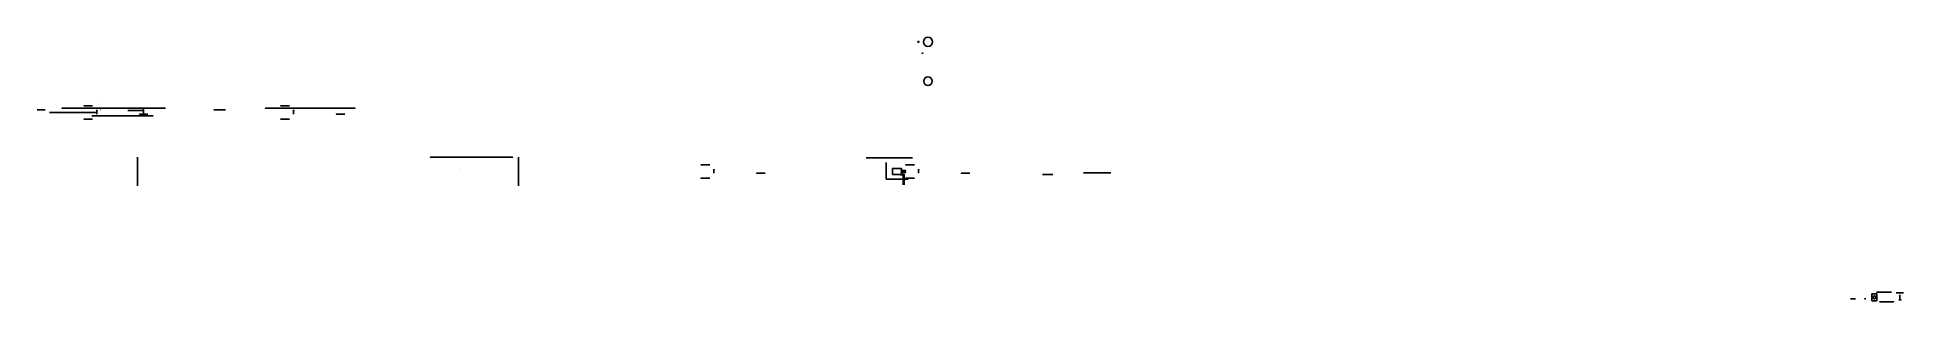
# Model space of a CAD drawing. Header units: millimetres. Extents: x -97 to 3103, y -329 to 125.
import ezdxf

# ---------------------------------------------------------------- set-up
doc = ezdxf.new("R2010")
doc.units = ezdxf.units.MM
doc.header["$MEASUREMENT"] = 0
doc.header["$PDMODE"] = 3
for name, color, linetype in [('_acrylic', 161, 'Continuous'), ('_motor', 65, 'Continuous'), ('_plastic', 240, 'Continuous')]:
    doc.layers.add(name, color=color, linetype=linetype)

# ---------------------------------------------------------------- blocks, each defined once
blk = doc.blocks.new('upper arm')
at = {"color": 4, "extrusion": (0, 2.22045e-16, -1), "elevation": 3}
blk.add_lwpolyline([(-7.4, 3, -0.125615), (-5, 6.2), (5.1, 14.4, 0.233641), (7, 18.5), (6.4, 37.7, 0.405957), (1.4, 42.5), (-1.4, 42.5, 0.405957), (-6.4, 37.7)], format="xyb", close=True, dxfattribs=at)
blk = doc.blocks.new('lower arm')
at = {"layer": '_acrylic', "extrusion": (0, 1, 2.22045e-16)}
blk.add_lwpolyline([(0, -6), (0, 0)], dxfattribs=at)
at = {"layer": '_acrylic', "extrusion": (0, 4.44089e-16, -1)}
blk.add_circle((0, 0), 1, dxfattribs=at)
blk = doc.blocks.new('motor geared small')
blk.add_circle((0, 0, 18.9), 7.4)
blk = doc.blocks.new('base motor')
at = {"layer": '_motor', "rotation": 83.90827399427727}
blk.add_blockref('motor geared small', (-10.2, 4.3, -26.5), dxfattribs=at)
at = {"layer": '_motor', "zscale": -1, "rotation": 83.90827399427728}
blk.add_blockref('motor geared small', (-10.2, 4.3, 34.2), dxfattribs=at)
blk = doc.blocks.new('m1mou')
at = {"extrusion": (0, -1, 0)}
blk.add_lwpolyline([(0, 35.5), (0, 35.5), (0, 35.5)], dxfattribs=at)
blk = doc.blocks.new('base arm')
at = {"extrusion": (0, -1, 0), "elevation": -19.6}
blk.add_lwpolyline([(66.2, 6.4), (40.2, 6.4)], dxfattribs=at)
at = {"extrusion": (0, -1, 2.22045e-16), "elevation": -3}
blk.add_lwpolyline([(45.6, 6.4), (69.6, 6.4), (69.6, -6.4), (45.6, -6.4)], close=True, dxfattribs=at)
blk.add_blockref('m1mou', (36.7, 10.5, -34.8))
at = {"extrusion": (-0.944196, -1.66533e-16, -0.329385), "xscale": -0.9999999999999999, "rotation": 270}
blk.add_blockref('m1mou', (-12, -3.3, -48), dxfattribs=at)
blk = doc.blocks.new('new upper arm')
at = {"elevation": 93}
blk.add_lwpolyline([(0, 3), (0, 12.1)], dxfattribs=at)
at = {"layer": '_plastic', "extrusion": (0, -1, 0), "elevation": -15.1}
blk.add_lwpolyline([(6.4, 0.2), (5, 88.1)], dxfattribs=at)

msp = doc.modelspace()

# ---------------------------------------------------------------- linework, layer by layer
at = {"extrusion": (0, -1, 2.22045e-16)}
for p, q in [((-97.1, 0, 28.5), (-97.1, 0, 28.8)), ((-96.7, 0, 31.5), (-96.6, 0, 31.8)), ((-96.2, 0, 25.7), (-96.3, 0, 26)), ((-95.6, 0, 29.6), (-95.2, 0, 29.6)), ((-95.1, 0, 28.1), (-95.5, 0, 28)), ((-95.1, 0, 30.2), (-95.5, 0, 30.3)), ((-95.2, 0, 27.3), (-94.9, 0, 27.4)), ((-95.2, 0, 29.6), (-95.2, 0, 29.9)), ((-95.2, 0, 29.9), (-95.1, 0, 30.2)), ((-95, 0, 27.8), (-95.1, 0, 28.1)), ((-94.9, 0, 27.4), (-95, 0, 27.8)), ((-95, 0, 34), (-94.8, 0, 34.2)), ((-94.9, 0, 31.8), (-94.6, 0, 31.6)), ((-94.6, 0, 31.6), (-94.4, 0, 31.9)), ((-94.2, 0, 26.2), (-94.5, 0, 25.9)), ((-94.2, 0, 32.1), (-94.5, 0, 32.4)), ((-94.4, 0, 31.9), (-94.2, 0, 32.1)), ((-94.1, 0, 23.6), (-94.3, 0, 23.7)), ((-94, 0, 25.9), (-94.2, 0, 26.2)), ((-94, 0, 25.4), (-93.7, 0, 25.7)), ((-93.7, 0, 25.7), (-94, 0, 25.9)), ((-93.3, 0, 33.4), (-93.1, 0, 33.1)), ((-93.1, 0, 33.1), (-92.8, 0, 33.3)), ((-92.8, 0, 33.3), (-92.5, 0, 33.5)), ((-92.5, 0, 24.8), (-92.7, 0, 24.5)), ((-92.5, 0, 33.5), (-92.7, 0, 33.8)), ((-92.2, 0, 24.7), (-92.5, 0, 24.8)), ((-92.5, 0, 35.5), (-92.2, 0, 35.6)), ((-91.9, 0, 24.6), (-92.2, 0, 24.7)), ((-92, 0, 24.2), (-91.9, 0, 24.6)), ((-91.3, 0, 22.5), (-91.6, 0, 22.6)), ((-91.1, 0, 34.3), (-91.1, 0, 33.9)), ((-91.1, 0, 33.9), (-90.8, 0, 33.9)), ((-90.8, 0, 33.9), (-90.4, 0, 34)), ((-90.1, 0, 24.4), (-90.4, 0, 24.4)), ((-90.4, 0, 24.4), (-90.4, 0, 24)), ((-90.4, 0, 34), (-90.4, 0, 34.3)), ((-89.8, 0, 24.4), (-90.1, 0, 24.4)), ((-89.7, 0, 24.1), (-89.8, 0, 24.4)), ((-89.5, 0, 35.8), (-89.3, 0, 35.7)), ((-88.9, 0, 34.1), (-89, 0, 33.7)), ((-89, 0, 33.7), (-88.7, 0, 33.6)), ((-88.7, 0, 33.6), (-88.4, 0, 33.5)), ((-88.4, 0, 22.8), (-88.6, 0, 22.7)), ((-88.1, 0, 25), (-88.4, 0, 24.8)), ((-88.4, 0, 24.8), (-88.2, 0, 24.5)), ((-88.4, 0, 33.5), (-88.2, 0, 33.8)), ((-87.8, 0, 25.2), (-88.1, 0, 25)), ((-87.6, 0, 24.9), (-87.8, 0, 25.2)), ((-86.9, 0, 32.9), (-87.1, 0, 32.6)), ((-87.1, 0, 32.6), (-86.9, 0, 32.4)), ((-86.9, 0, 32.4), (-86.7, 0, 32.1)), ((-86.8, 0, 34.7), (-86.5, 0, 34.6)), ((-86.7, 0, 32.1), (-86.4, 0, 32.4)), ((-86.5, 0, 26.4), (-86.7, 0, 26.2)), ((-86.7, 0, 26.2), (-86.4, 0, 25.9)), ((-86.3, 0, 26.7), (-86.5, 0, 26.4)), ((-86, 0, 26.5), (-86.3, 0, 26.7)), ((-85.8, 0, 24.3), (-86, 0, 24.1)), ((-85.6, 0, 31), (-85.9, 0, 30.9)), ((-85.9, 0, 30.9), (-85.8, 0, 30.5)), ((-85.8, 0, 30.5), (-85.8, 0, 30.2)), ((-85.8, 0, 30.2), (-85.4, 0, 30.3)), ((-85.7, 0, 28.4), (-85.8, 0, 28.1)), ((-85.8, 0, 28.1), (-85.4, 0, 28)), ((-85.3, 0, 28.7), (-85.7, 0, 28.7)), ((-85.7, 0, 28.7), (-85.7, 0, 28.4)), ((-84.7, 0, 32.6), (-84.6, 0, 32.3)), ((-84.2, 0, 26.8), (-84.3, 0, 26.5)), ((-83.8, 0, 29.8), (-83.8, 0, 29.5)), ((205.7, 0, 42.6), (205.7, 0, 42.9)), ((206, 0, 45.4), (206, 0, 45.7)), ((206.2, 0, 39.8), (206.1, 0, 40.1)), ((207, 0, 48), (207.2, 0, 48.3)), ((207.5, 0, 37.2), (207.3, 0, 37.5)), ((207.7, 0, 41.6), (207.6, 0, 41.9)), ((207.6, 0, 43.7), (207.6, 0, 43.9)), ((207.6, 0, 43.9), (207.6, 0, 44.2)), ((207.7, 0, 41.4), (207.7, 0, 41.6)), ((208.1, 0, 46), (208.2, 0, 46.2)), ((208.2, 0, 46.2), (208.3, 0, 46.4)), ((208.4, 0, 39.4), (208.3, 0, 39.6)), ((208.5, 0, 39.2), (208.4, 0, 39.4)), ((208.8, 0, 50.3), (209, 0, 50.5)), ((209.5, 0, 35.2), (209.2, 0, 35.4)), ((209.2, 0, 48), (209.4, 0, 48.2)), ((209.4, 0, 48.2), (209.5, 0, 48.3)), ((209.7, 0, 37.5), (209.5, 0, 37.7)), ((209.8, 0, 37.3), (209.7, 0, 37.5)), ((210.9, 0, 49.6), (211.1, 0, 49.7)), ((211.1, 0, 49.7), (211.3, 0, 49.9)), ((211.1, 0, 51.9), (211.4, 0, 52.1)), ((211.5, 0, 36), (211.3, 0, 36.2)), ((211.7, 0, 35.9), (211.5, 0, 36)), ((211.9, 0, 33.7), (211.6, 0, 33.9)), ((212.9, 0, 50.7), (213.2, 0, 50.7)), ((213.2, 0, 50.7), (213.4, 0, 50.8)), ((213.6, 0, 35.1), (213.4, 0, 35.2)), ((213.8, 0, 35.1), (213.6, 0, 35.1)), ((213.8, 0, 52.8), (214.1, 0, 52.9)), ((214.7, 0, 33.1), (214.4, 0, 33.1)), ((215.2, 0, 51.1), (215.4, 0, 51.1)), ((215.4, 0, 51.1), (215.7, 0, 51.1)), ((215.9, 0, 34.9), (215.7, 0, 34.9)), ((216.1, 0, 34.9), (215.9, 0, 34.9)), ((216.7, 0, 53), (217, 0, 52.9)), ((217.5, 0, 33.2), (217.2, 0, 33.1)), ((217.5, 0, 50.9), (217.7, 0, 50.9)), ((217.7, 0, 50.9), (218, 0, 50.8)), ((218.2, 0, 35.3), (218, 0, 35.2)), ((218.4, 0, 35.3), (218.2, 0, 35.3)), ((219.4, 0, 52.3), (219.7, 0, 52.2)), ((219.7, 0, 50.1), (219.9, 0, 50)), ((220.2, 0, 34.1), (219.9, 0, 34)), ((219.9, 0, 50), (220.1, 0, 49.8)), ((220.3, 0, 36.3), (220.1, 0, 36.2)), ((220.5, 0, 36.4), (220.3, 0, 36.3)), ((221.5, 0, 48.7), (221.7, 0, 48.5)), ((221.7, 0, 48.5), (221.8, 0, 48.3)), ((222, 0, 37.9), (221.8, 0, 37.7)), ((221.9, 0, 50.9), (222.1, 0, 50.6)), ((222.1, 0, 38), (222, 0, 37.9)), ((222.6, 0, 35.8), (222.3, 0, 35.5)), ((222.9, 0, 46.8), (223, 0, 46.6)), ((223, 0, 46.6), (223.1, 0, 46.4)), ((223.2, 0, 39.8), (223.1, 0, 39.6)), ((223.3, 0, 40.1), (223.2, 0, 39.8)), ((223.6, 0, 44.6), (223.7, 0, 44.4)), ((223.8, 0, 42.1), (223.7, 0, 41.8)), ((223.7, 0, 44.4), (223.7, 0, 44.2)), ((223.8, 0, 42.3), (223.8, 0, 42.1)), ((223.8, 0, 48.8), (224, 0, 48.5)), ((224.3, 0, 38), (224.1, 0, 37.7)), ((225.1, 0, 46.3), (225.2, 0, 45.9)), ((225.4, 0, 40.6), (225.3, 0, 40.3)), ((225.7, 0, 43.5), (225.7, 0, 43.1))]:
    msp.add_line(p, q, dxfattribs=at)
at = {"extrusion": (0, 1, 0)}
for p, q in [((74.8, -81.2, -284.3), (74.8, -130.2, -284.3)), ((728, -81.2, 4.9), (728, -130.2, 4.9)), ((728, -81.2, -284.3), (728, -130.2, -284.3))]:
    msp.add_line(p, q, dxfattribs=at)
for points, elevation in [([(3048.1, -327.7), (3048.1, -315.9), (3056.9, -315.9), (3056.9, -327.7)], 17.3), ([(3050.1, -323.2), (3052.5, -324.5), (3054.9, -323.2), (3054.9, -320.4), (3052.5, -319), (3050.1, -320.4)], -9.6)]:
    msp.add_lwpolyline(points, close=True, dxfattribs=dict(elevation=elevation))
at = {"extrusion": (0, -1, 2.22045e-16)}
for centre, radius in [((-90.4, 29.2), 1.5), ((3015.8, 41.2, 324.6), 4)]:
    msp.add_circle(centre, radius, dxfattribs=at)
at = {"extrusion": (0, -1, 0)}
msp.add_circle((3037, 44.1, 324.2), 1, dxfattribs=at)
at = {"extrusion": (0, 1, 0)}
msp.add_circle((-3096.2, 129.2, -326.3), 2, dxfattribs=at)
msp.add_arc((-3096.2, 41.2, -314.2), 6.42, 178.1485, 1.8515, dxfattribs=at)
for points, knots in [([(-95.5, 0, 28), (-95.5, 0, 28), (-95.6, 0, 28), (-95.9, 0, 28), (-96.4, 0, 28.2), (-96.8, 0, 28.4), (-97, 0, 28.5), (-97.1, 0, 28.5)], [39.723814, 39.723814, 39.723814, 39.723814, 39.822992, 40.120385, 40.616021, 41.309905, 41.460404, 41.460404, 41.460404, 41.460404]), ([(-97.1, 0, 28.8), (-97.1, 0, 28.9), (-96.8, 0, 29.1), (-96.5, 0, 29.3), (-96, 0, 29.5), (-95.7, 0, 29.6), (-95.6, 0, 29.6), (-95.6, 0, 29.6)], [42.460404, 42.460404, 42.460404, 42.460404, 42.610903, 43.304786, 43.800422, 44.097815, 44.196994, 44.196994, 44.196994, 44.196994]), ([(-95.5, 0, 30.3), (-95.5, 0, 30.3), (-95.6, 0, 30.4), (-95.9, 0, 30.5), (-96.2, 0, 30.8), (-96.5, 0, 31.2), (-96.7, 0, 31.4), (-96.7, 0, 31.5)], [46.333107, 46.333107, 46.333107, 46.333107, 46.432285, 46.729678, 47.225314, 47.919198, 48.069697, 48.069697, 48.069697, 48.069697]), ([(-96.6, 0, 31.8), (-96.5, 0, 31.8), (-96.3, 0, 31.8), (-95.8, 0, 31.9), (-95.3, 0, 31.9), (-95, 0, 31.8), (-94.9, 0, 31.8), (-94.9, 0, 31.8)], [49.069697, 49.069697, 49.069697, 49.069697, 49.220196, 49.914079, 50.409715, 50.707108, 50.806287, 50.806287, 50.806287, 50.806287]), ([(-96.3, 0, 26), (-96.3, 0, 26), (-96.2, 0, 26.3), (-95.9, 0, 26.7), (-95.6, 0, 27.1), (-95.4, 0, 27.2), (-95.3, 0, 27.3), (-95.2, 0, 27.3)], [35.851111, 35.851111, 35.851111, 35.851111, 36.00161, 36.695493, 37.19113, 37.488523, 37.587701, 37.587701, 37.587701, 37.587701]), ([(-94.5, 0, 25.9), (-94.5, 0, 25.9), (-94.6, 0, 25.9), (-94.9, 0, 25.8), (-95.4, 0, 25.7), (-95.8, 0, 25.7), (-96.1, 0, 25.7), (-96.2, 0, 25.7)], [33.114521, 33.114521, 33.114521, 33.114521, 33.213699, 33.511092, 34.006729, 34.700612, 34.851111, 34.851111, 34.851111, 34.851111]), ([(-94.5, 0, 32.4), (-94.5, 0, 32.4), (-94.6, 0, 32.5), (-94.7, 0, 32.7), (-94.9, 0, 33.2), (-95, 0, 33.6), (-95, 0, 33.9), (-95, 0, 34)], [52.9424, 52.9424, 52.9424, 52.9424, 53.041578, 53.338971, 53.834607, 54.528491, 54.67899, 54.67899, 54.67899, 54.67899]), ([(-94.8, 0, 34.2), (-94.8, 0, 34.2), (-94.5, 0, 34.1), (-94.1, 0, 34), (-93.6, 0, 33.7), (-93.4, 0, 33.6), (-93.3, 0, 33.5), (-93.3, 0, 33.4)], [55.67899, 55.67899, 55.67899, 55.67899, 55.829489, 56.523372, 57.019008, 57.316401, 57.41558, 57.41558, 57.41558, 57.41558]), ([(-94.3, 0, 23.7), (-94.3, 0, 23.8), (-94.4, 0, 24.1), (-94.3, 0, 24.5), (-94.2, 0, 25), (-94.1, 0, 25.3), (-94, 0, 25.4), (-94, 0, 25.4)], [29.241818, 29.241818, 29.241818, 29.241818, 29.392317, 30.086201, 30.581837, 30.87923, 30.978408, 30.978408, 30.978408, 30.978408]), ([(-92.7, 0, 24.5), (-92.7, 0, 24.5), (-92.8, 0, 24.4), (-93, 0, 24.2), (-93.4, 0, 23.9), (-93.8, 0, 23.7), (-94.1, 0, 23.6), (-94.1, 0, 23.6)], [26.505228, 26.505228, 26.505228, 26.505228, 26.604407, 26.9018, 27.397436, 28.091319, 28.241818, 28.241818, 28.241818, 28.241818]), ([(-92.7, 0, 33.8), (-92.7, 0, 33.8), (-92.7, 0, 33.9), (-92.8, 0, 34.2), (-92.7, 0, 34.7), (-92.6, 0, 35.2), (-92.5, 0, 35.4), (-92.5, 0, 35.5)], [59.551693, 59.551693, 59.551693, 59.551693, 59.650871, 59.948264, 60.4439, 61.137783, 61.288283, 61.288283, 61.288283, 61.288283]), ([(-92.2, 0, 35.6), (-92.2, 0, 35.5), (-92, 0, 35.4), (-91.6, 0, 35.1), (-91.3, 0, 34.7), (-91.2, 0, 34.4), (-91.2, 0, 34.3), (-91.1, 0, 34.3)], [62.288283, 62.288283, 62.288283, 62.288283, 62.438782, 63.132665, 63.628301, 63.925694, 64.024872, 64.024872, 64.024872, 64.024872]), ([(-91.6, 0, 22.6), (-91.6, 0, 22.6), (-91.8, 0, 22.9), (-91.9, 0, 23.3), (-92, 0, 23.8), (-92, 0, 24.1), (-92, 0, 24.2), (-92, 0, 24.2)], [22.632525, 22.632525, 22.632525, 22.632525, 22.783024, 23.476908, 23.972544, 24.269937, 24.369115, 24.369115, 24.369115, 24.369115]), ([(-90.4, 0, 24), (-90.4, 0, 24), (-90.5, 0, 23.8), (-90.6, 0, 23.6), (-90.8, 0, 23.1), (-91.1, 0, 22.8), (-91.3, 0, 22.6), (-91.3, 0, 22.5)], [19.895935, 19.895935, 19.895935, 19.895935, 19.995114, 20.292507, 20.788143, 21.482026, 21.632525, 21.632525, 21.632525, 21.632525]), ([(-90.4, 0, 34.3), (-90.4, 0, 34.3), (-90.4, 0, 34.5), (-90.3, 0, 34.7), (-90.1, 0, 35.2), (-89.8, 0, 35.5), (-89.6, 0, 35.7), (-89.5, 0, 35.8)], [66.160986, 66.160986, 66.160986, 66.160986, 66.260164, 66.557557, 67.053193, 67.747076, 67.897576, 67.897576, 67.897576, 67.897576]), ([(-88.6, 0, 22.7), (-88.7, 0, 22.8), (-88.9, 0, 22.9), (-89.2, 0, 23.2), (-89.5, 0, 23.6), (-89.7, 0, 23.9), (-89.7, 0, 24), (-89.7, 0, 24.1)], [16.023232, 16.023232, 16.023232, 16.023232, 16.173731, 16.867615, 17.363251, 17.660644, 17.759822, 17.759822, 17.759822, 17.759822]), ([(-89.3, 0, 35.7), (-89.2, 0, 35.7), (-89.1, 0, 35.4), (-88.9, 0, 35), (-88.8, 0, 34.5), (-88.8, 0, 34.2), (-88.9, 0, 34.1), (-88.9, 0, 34.1)], [68.897576, 68.897576, 68.897576, 68.897576, 69.048075, 69.741958, 70.237594, 70.534987, 70.634165, 70.634165, 70.634165, 70.634165]), ([(-88.2, 0, 24.5), (-88.2, 0, 24.5), (-88.1, 0, 24.4), (-88.1, 0, 24.1), (-88.1, 0, 23.6), (-88.3, 0, 23.1), (-88.4, 0, 22.9), (-88.4, 0, 22.8)], [13.286642, 13.286642, 13.286642, 13.286642, 13.385821, 13.683214, 14.17885, 14.872733, 15.023232, 15.023232, 15.023232, 15.023232]), ([(-88.2, 0, 33.8), (-88.2, 0, 33.8), (-88.1, 0, 33.9), (-87.9, 0, 34.1), (-87.5, 0, 34.4), (-87.1, 0, 34.6), (-86.8, 0, 34.7), (-86.8, 0, 34.7)], [72.770279, 72.770279, 72.770279, 72.770279, 72.869457, 73.16685, 73.662486, 74.356369, 74.506868, 74.506868, 74.506868, 74.506868]), ([(-86, 0, 24.1), (-86.1, 0, 24.2), (-86.4, 0, 24.2), (-86.8, 0, 24.3), (-87.2, 0, 24.6), (-87.5, 0, 24.7), (-87.6, 0, 24.8), (-87.6, 0, 24.9)], [9.413939, 9.413939, 9.413939, 9.413939, 9.564439, 10.258322, 10.753958, 11.051351, 11.150529, 11.150529, 11.150529, 11.150529]), ([(-86.5, 0, 34.6), (-86.5, 0, 34.5), (-86.5, 0, 34.2), (-86.5, 0, 33.8), (-86.7, 0, 33.3), (-86.8, 0, 33), (-86.9, 0, 32.9), (-86.9, 0, 32.9)], [75.506868, 75.506868, 75.506868, 75.506868, 75.657368, 76.351251, 76.846887, 77.14428, 77.243458, 77.243458, 77.243458, 77.243458]), ([(-86.4, 0, 32.4), (-86.4, 0, 32.4), (-86.3, 0, 32.5), (-86, 0, 32.5), (-85.5, 0, 32.6), (-85, 0, 32.6), (-84.8, 0, 32.6), (-84.7, 0, 32.6)], [79.379572, 79.379572, 79.379572, 79.379572, 79.47875, 79.776143, 80.271779, 80.965662, 81.116161, 81.116161, 81.116161, 81.116161]), ([(-86.4, 0, 25.9), (-86.4, 0, 25.9), (-86.3, 0, 25.8), (-86.1, 0, 25.6), (-85.9, 0, 25.1), (-85.9, 0, 24.7), (-85.8, 0, 24.4), (-85.8, 0, 24.3)], [99.20745, 99.20745, 99.20745, 99.20745, 99.306629, 99.604022, 100.099658, 100.793541, 100.94404, 100.94404, 100.94404, 100.94404]), ([(-84.3, 0, 26.5), (-84.3, 0, 26.5), (-84.6, 0, 26.5), (-85.1, 0, 26.4), (-85.6, 0, 26.4), (-85.9, 0, 26.5), (-86, 0, 26.5), (-86, 0, 26.5)], [95.334747, 95.334747, 95.334747, 95.334747, 95.485246, 96.17913, 96.674766, 96.972159, 97.071337, 97.071337, 97.071337, 97.071337]), ([(-84.6, 0, 32.3), (-84.6, 0, 32.3), (-84.7, 0, 32), (-84.9, 0, 31.6), (-85.2, 0, 31.2), (-85.5, 0, 31.1), (-85.6, 0, 31), (-85.6, 0, 31)], [82.116161, 82.116161, 82.116161, 82.116161, 82.266661, 82.960544, 83.45618, 83.753573, 83.852751, 83.852751, 83.852751, 83.852751]), ([(-85.4, 0, 30.3), (-85.4, 0, 30.3), (-85.2, 0, 30.3), (-84.9, 0, 30.3), (-84.5, 0, 30.1), (-84.1, 0, 29.9), (-83.8, 0, 29.8), (-83.8, 0, 29.8)], [85.988864, 85.988864, 85.988864, 85.988864, 86.088043, 86.385436, 86.881072, 87.574955, 87.725454, 87.725454, 87.725454, 87.725454]), ([(-85.4, 0, 28), (-85.4, 0, 28), (-85.3, 0, 27.9), (-85, 0, 27.8), (-84.6, 0, 27.5), (-84.4, 0, 27.1), (-84.2, 0, 26.9), (-84.2, 0, 26.8)], [92.598157, 92.598157, 92.598157, 92.598157, 92.697336, 92.994729, 93.490365, 94.184248, 94.334747, 94.334747, 94.334747, 94.334747]), ([(-83.8, 0, 29.5), (-83.8, 0, 29.4), (-84, 0, 29.3), (-84.4, 0, 29), (-84.8, 0, 28.8), (-85.1, 0, 28.7), (-85.3, 0, 28.7), (-85.3, 0, 28.7)], [88.725454, 88.725454, 88.725454, 88.725454, 88.875953, 89.569837, 90.065473, 90.362866, 90.462044, 90.462044, 90.462044, 90.462044]), ([(207.6, 0, 41.9), (207.6, 0, 41.9), (207.4, 0, 41.9), (206.9, 0, 41.9), (206.3, 0, 42.2), (205.9, 0, 42.4), (205.7, 0, 42.6)], [107.631484, 107.631484, 107.631484, 107.631484, 107.74751, 108.214842, 108.993698, 109.7192, 109.7192, 109.7192, 109.7192]), ([(205.7, 0, 42.9), (205.9, 0, 43), (206.3, 0, 43.3), (206.9, 0, 43.6), (207.3, 0, 43.7), (207.5, 0, 43.7), (207.6, 0, 43.7)], [110.7192, 110.7192, 110.7192, 110.7192, 111.444701, 112.223558, 112.69089, 112.806916, 112.806916, 112.806916, 112.806916]), ([(207.6, 0, 44.2), (207.6, 0, 44.2), (207.4, 0, 44.2), (207, 0, 44.4), (206.5, 0, 44.8), (206.1, 0, 45.2), (206, 0, 45.4)], [114.806916, 114.806916, 114.806916, 114.806916, 114.922942, 115.390274, 116.169131, 116.894632, 116.894632, 116.894632, 116.894632]), ([(206, 0, 45.7), (206.3, 0, 45.8), (206.8, 0, 45.9), (207.4, 0, 46), (207.9, 0, 46), (208.1, 0, 46), (208.1, 0, 46)], [117.894632, 117.894632, 117.894632, 117.894632, 118.620133, 119.39899, 119.866322, 119.982348, 119.982348, 119.982348, 119.982348]), ([(206.1, 0, 40.1), (206.3, 0, 40.3), (206.6, 0, 40.7), (207.1, 0, 41.1), (207.5, 0, 41.3), (207.7, 0, 41.4), (207.7, 0, 41.4)], [103.543767, 103.543767, 103.543767, 103.543767, 104.269269, 105.048126, 105.515457, 105.631484, 105.631484, 105.631484, 105.631484]), ([(208.3, 0, 39.6), (208.2, 0, 39.6), (208.1, 0, 39.6), (207.6, 0, 39.5), (206.9, 0, 39.6), (206.4, 0, 39.7), (206.2, 0, 39.8)], [100.456051, 100.456051, 100.456051, 100.456051, 100.572078, 101.039409, 101.818266, 102.543767, 102.543767, 102.543767, 102.543767]), ([(208.3, 0, 46.4), (208.2, 0, 46.4), (208.1, 0, 46.5), (207.7, 0, 46.8), (207.4, 0, 47.4), (207.1, 0, 47.8), (207, 0, 48)], [121.982348, 121.982348, 121.982348, 121.982348, 122.098374, 122.565706, 123.344563, 124.070064, 124.070064, 124.070064, 124.070064]), ([(207.2, 0, 48.3), (207.4, 0, 48.3), (207.9, 0, 48.3), (208.6, 0, 48.2), (209, 0, 48.1), (209.2, 0, 48), (209.2, 0, 48)], [125.070064, 125.070064, 125.070064, 125.070064, 125.795565, 126.574422, 127.041754, 127.15778, 127.15778, 127.15778, 127.15778]), ([(207.3, 0, 37.5), (207.4, 0, 37.7), (207.6, 0, 38.2), (208, 0, 38.7), (208.3, 0, 39.1), (208.4, 0, 39.2), (208.5, 0, 39.2)], [96.368335, 96.368335, 96.368335, 96.368335, 97.093837, 97.872693, 98.340025, 98.456051, 98.456051, 98.456051, 98.456051]), ([(209.5, 0, 37.7), (209.5, 0, 37.7), (209.3, 0, 37.6), (208.9, 0, 37.4), (208.3, 0, 37.3), (207.8, 0, 37.2), (207.5, 0, 37.2)], [93.280619, 93.280619, 93.280619, 93.280619, 93.396645, 93.863977, 94.642834, 95.368335, 95.368335, 95.368335, 95.368335]), ([(209.5, 0, 48.3), (209.5, 0, 48.4), (209.4, 0, 48.5), (209.1, 0, 48.9), (208.9, 0, 49.5), (208.8, 0, 50), (208.8, 0, 50.3)], [129.15778, 129.15778, 129.15778, 129.15778, 129.273807, 129.741138, 130.519995, 131.245496, 131.245496, 131.245496, 131.245496]), ([(209, 0, 50.5), (209.3, 0, 50.4), (209.8, 0, 50.3), (210.4, 0, 50), (210.7, 0, 49.8), (210.9, 0, 49.6), (210.9, 0, 49.6)], [132.245496, 132.245496, 132.245496, 132.245496, 132.970998, 133.749855, 134.217186, 134.333213, 134.333213, 134.333213, 134.333213]), ([(209.2, 0, 35.4), (209.2, 0, 35.6), (209.3, 0, 36.1), (209.5, 0, 36.7), (209.7, 0, 37.2), (209.8, 0, 37.3), (209.8, 0, 37.3)], [89.192903, 89.192903, 89.192903, 89.192903, 89.918404, 90.697261, 91.164593, 91.280619, 91.280619, 91.280619, 91.280619]), ([(211.3, 0, 36.2), (211.2, 0, 36.1), (211.1, 0, 36), (210.8, 0, 35.7), (210.2, 0, 35.4), (209.7, 0, 35.2), (209.5, 0, 35.2)], [86.105187, 86.105187, 86.105187, 86.105187, 86.221213, 86.688545, 87.467402, 88.192903, 88.192903, 88.192903, 88.192903]), ([(211.3, 0, 49.9), (211.3, 0, 49.9), (211.2, 0, 50.1), (211.1, 0, 50.5), (211, 0, 51.2), (211.1, 0, 51.7), (211.1, 0, 51.9)], [136.333213, 136.333213, 136.333213, 136.333213, 136.449239, 136.916571, 137.695427, 138.420929, 138.420929, 138.420929, 138.420929]), ([(211.4, 0, 52.1), (211.6, 0, 51.9), (212.1, 0, 51.7), (212.5, 0, 51.2), (212.8, 0, 50.9), (212.9, 0, 50.7), (212.9, 0, 50.7)], [139.420929, 139.420929, 139.420929, 139.420929, 140.14643, 140.925287, 141.392619, 141.508645, 141.508645, 141.508645, 141.508645]), ([(211.6, 0, 33.9), (211.6, 0, 34.1), (211.5, 0, 34.6), (211.5, 0, 35.3), (211.6, 0, 35.7), (211.7, 0, 35.9), (211.7, 0, 35.9)], [82.017471, 82.017471, 82.017471, 82.017471, 82.742972, 83.521829, 83.989161, 84.105187, 84.105187, 84.105187, 84.105187]), ([(213.4, 0, 35.2), (213.4, 0, 35.2), (213.3, 0, 35), (213, 0, 34.6), (212.5, 0, 34.2), (212.1, 0, 33.9), (211.9, 0, 33.7)], [78.929755, 78.929755, 78.929755, 78.929755, 79.045781, 79.513113, 80.291969, 81.017471, 81.017471, 81.017471, 81.017471]), ([(213.4, 0, 50.8), (213.4, 0, 50.9), (213.4, 0, 51), (213.4, 0, 51.5), (213.5, 0, 52.1), (213.7, 0, 52.6), (213.8, 0, 52.8)], [143.508645, 143.508645, 143.508645, 143.508645, 143.624671, 144.092003, 144.87086, 145.596361, 145.596361, 145.596361, 145.596361]), ([(214.4, 0, 33.1), (214.3, 0, 33.3), (214, 0, 33.8), (213.9, 0, 34.4), (213.8, 0, 34.9), (213.8, 0, 35), (213.8, 0, 35.1)], [74.842039, 74.842039, 74.842039, 74.842039, 75.56754, 76.346397, 76.813728, 76.929755, 76.929755, 76.929755, 76.929755]), ([(214.1, 0, 52.9), (214.3, 0, 52.7), (214.6, 0, 52.3), (215, 0, 51.8), (215.2, 0, 51.4), (215.2, 0, 51.2), (215.2, 0, 51.1)], [146.596361, 146.596361, 146.596361, 146.596361, 147.321862, 148.100719, 148.568051, 148.684077, 148.684077, 148.684077, 148.684077]), ([(215.7, 0, 34.9), (215.7, 0, 34.8), (215.6, 0, 34.6), (215.5, 0, 34.2), (215.2, 0, 33.6), (214.9, 0, 33.2), (214.7, 0, 33.1)], [71.754322, 71.754322, 71.754322, 71.754322, 71.870349, 72.33768, 73.116537, 73.842039, 73.842039, 73.842039, 73.842039]), ([(215.7, 0, 51.1), (215.7, 0, 51.2), (215.7, 0, 51.4), (215.9, 0, 51.8), (216.2, 0, 52.4), (216.5, 0, 52.8), (216.7, 0, 53)], [150.684077, 150.684077, 150.684077, 150.684077, 150.800103, 151.267435, 152.046292, 152.771793, 152.771793, 152.771793, 152.771793]), ([(217.2, 0, 33.1), (217, 0, 33.3), (216.7, 0, 33.7), (216.4, 0, 34.2), (216.2, 0, 34.7), (216.1, 0, 34.8), (216.1, 0, 34.9)], [67.666606, 67.666606, 67.666606, 67.666606, 68.392108, 69.170964, 69.638296, 69.754322, 69.754322, 69.754322, 69.754322]), ([(217, 0, 52.9), (217.1, 0, 52.7), (217.3, 0, 52.3), (217.5, 0, 51.6), (217.5, 0, 51.2), (217.5, 0, 51), (217.5, 0, 50.9)], [153.771793, 153.771793, 153.771793, 153.771793, 154.497294, 155.276151, 155.743483, 155.859509, 155.859509, 155.859509, 155.859509]), ([(218, 0, 35.2), (218, 0, 35.2), (218, 0, 35), (218, 0, 34.5), (217.8, 0, 33.9), (217.6, 0, 33.4), (217.5, 0, 33.2)], [64.57889, 64.57889, 64.57889, 64.57889, 64.694916, 65.162248, 65.941105, 66.666606, 66.666606, 66.666606, 66.666606]), ([(218, 0, 50.8), (218, 0, 50.8), (218.1, 0, 51), (218.3, 0, 51.4), (218.8, 0, 51.9), (219.2, 0, 52.2), (219.4, 0, 52.3)], [157.859509, 157.859509, 157.859509, 157.859509, 157.975535, 158.442867, 159.221724, 159.947225, 159.947225, 159.947225, 159.947225]), ([(219.9, 0, 34), (219.7, 0, 34.1), (219.3, 0, 34.3), (218.8, 0, 34.8), (218.5, 0, 35.1), (218.4, 0, 35.3), (218.4, 0, 35.3)], [60.491174, 60.491174, 60.491174, 60.491174, 61.216675, 61.995532, 62.462864, 62.57889, 62.57889, 62.57889, 62.57889]), ([(219.7, 0, 52.2), (219.8, 0, 51.9), (219.8, 0, 51.4), (219.8, 0, 50.8), (219.8, 0, 50.3), (219.7, 0, 50.1), (219.7, 0, 50.1)], [160.947225, 160.947225, 160.947225, 160.947225, 161.672727, 162.451583, 162.918915, 163.034942, 163.034942, 163.034942, 163.034942]), ([(220.1, 0, 36.2), (220.1, 0, 36.1), (220.2, 0, 36), (220.3, 0, 35.5), (220.3, 0, 34.8), (220.3, 0, 34.3), (220.2, 0, 34.1)], [57.403458, 57.403458, 57.403458, 57.403458, 57.519484, 57.986816, 58.765673, 59.491174, 59.491174, 59.491174, 59.491174]), ([(220.1, 0, 49.8), (220.1, 0, 49.9), (220.2, 0, 50), (220.6, 0, 50.3), (221.2, 0, 50.6), (221.6, 0, 50.8), (221.9, 0, 50.9)], [165.034942, 165.034942, 165.034942, 165.034942, 165.150968, 165.6183, 166.397156, 167.122658, 167.122658, 167.122658, 167.122658]), ([(222.3, 0, 35.5), (222.1, 0, 35.6), (221.6, 0, 35.7), (221, 0, 36), (220.6, 0, 36.3), (220.5, 0, 36.4), (220.5, 0, 36.4)], [53.315742, 53.315742, 53.315742, 53.315742, 54.041243, 54.8201, 55.287432, 55.403458, 55.403458, 55.403458, 55.403458]), ([(222.1, 0, 50.6), (222.1, 0, 50.4), (222, 0, 49.9), (221.9, 0, 49.3), (221.7, 0, 48.9), (221.5, 0, 48.7), (221.5, 0, 48.7)], [168.122658, 168.122658, 168.122658, 168.122658, 168.848159, 169.627016, 170.094348, 170.210374, 170.210374, 170.210374, 170.210374]), ([(221.8, 0, 37.7), (221.8, 0, 37.7), (222, 0, 37.5), (222.2, 0, 37.1), (222.4, 0, 36.5), (222.5, 0, 36), (222.6, 0, 35.8)], [50.228026, 50.228026, 50.228026, 50.228026, 50.344052, 50.811384, 51.590241, 52.315742, 52.315742, 52.315742, 52.315742]), ([(221.8, 0, 48.3), (221.9, 0, 48.4), (222, 0, 48.5), (222.4, 0, 48.6), (223.1, 0, 48.8), (223.6, 0, 48.8), (223.8, 0, 48.8)], [172.210374, 172.210374, 172.210374, 172.210374, 172.3264, 172.793732, 173.572589, 174.29809, 174.29809, 174.29809, 174.29809]), ([(224.1, 0, 37.7), (223.9, 0, 37.7), (223.4, 0, 37.7), (222.8, 0, 37.8), (222.3, 0, 37.9), (222.1, 0, 38), (222.1, 0, 38)], [46.14031, 46.14031, 46.14031, 46.14031, 46.865811, 47.644668, 48.111999, 48.228026, 48.228026, 48.228026, 48.228026]), ([(224, 0, 48.5), (223.9, 0, 48.3), (223.7, 0, 47.8), (223.4, 0, 47.3), (223.1, 0, 46.9), (222.9, 0, 46.8), (222.9, 0, 46.8)], [175.29809, 175.29809, 175.29809, 175.29809, 176.023591, 176.802448, 177.26978, 177.385806, 177.385806, 177.385806, 177.385806]), ([(223.1, 0, 39.6), (223.1, 0, 39.6), (223.3, 0, 39.5), (223.6, 0, 39.2), (224, 0, 38.7), (224.2, 0, 38.2), (224.3, 0, 38)], [43.052593, 43.052593, 43.052593, 43.052593, 43.16862, 43.635952, 44.414808, 45.14031, 45.14031, 45.14031, 45.14031]), ([(223.1, 0, 46.4), (223.1, 0, 46.4), (223.3, 0, 46.5), (223.8, 0, 46.5), (224.4, 0, 46.4), (224.9, 0, 46.3), (225.1, 0, 46.3)], [179.385806, 179.385806, 179.385806, 179.385806, 179.501832, 179.969164, 180.748021, 181.473522, 181.473522, 181.473522, 181.473522]), ([(225.3, 0, 40.3), (225.1, 0, 40.2), (224.6, 0, 40.1), (223.9, 0, 40), (223.5, 0, 40), (223.3, 0, 40), (223.3, 0, 40.1)], [38.964877, 38.964877, 38.964877, 38.964877, 39.690379, 40.469235, 40.936567, 41.052593, 41.052593, 41.052593, 41.052593]), ([(225.2, 0, 45.9), (225.1, 0, 45.7), (224.8, 0, 45.4), (224.3, 0, 44.9), (223.9, 0, 44.7), (223.7, 0, 44.6), (223.6, 0, 44.6)], [182.473522, 182.473522, 182.473522, 182.473522, 183.199023, 183.97788, 184.445212, 184.561238, 184.561238, 184.561238, 184.561238]), ([(223.7, 0, 44.2), (223.8, 0, 44.2), (224, 0, 44.2), (224.4, 0, 44.1), (225, 0, 43.8), (225.5, 0, 43.6), (225.7, 0, 43.5)], [28.701729, 28.701729, 28.701729, 28.701729, 28.817755, 29.285087, 30.063944, 30.789445, 30.789445, 30.789445, 30.789445]), ([(223.7, 0, 41.8), (223.8, 0, 41.8), (223.9, 0, 41.8), (224.4, 0, 41.6), (224.9, 0, 41.2), (225.2, 0, 40.8), (225.4, 0, 40.6)], [35.877161, 35.877161, 35.877161, 35.877161, 35.993187, 36.460519, 37.239376, 37.964877, 37.964877, 37.964877, 37.964877]), ([(225.7, 0, 43.1), (225.5, 0, 43), (225.1, 0, 42.7), (224.5, 0, 42.4), (224, 0, 42.3), (223.8, 0, 42.3), (223.8, 0, 42.3)], [31.789445, 31.789445, 31.789445, 31.789445, 32.514946, 33.293803, 33.761135, 33.877161, 33.877161, 33.877161, 33.877161])]:
    msp.add_open_spline(points, degree=3, knots=knots)
at = {"layer": '_acrylic', "extrusion": (2.22045e-16, -1, 4.93038e-32)}
for p, q in [((85.2, -10.2, 44.9), (85.2, 1.8, 44.9)), ((85.2, -7.2, 44.9), (85.2, -1.2, 44.9))]:
    msp.add_line(p, q, dxfattribs=at)
at = {"layer": '_acrylic', "extrusion": (2.22045e-16, 1, -1.83697e-16), "elevation": 117}
msp.add_lwpolyline([(-1413.6, 53.2), (-1413.6, 47.2)], dxfattribs=at)
at = {"layer": '_acrylic', "extrusion": (0, -1, 0)}
for points, elevation in [([(10.1, 181.4), (-54.8, 66.6), (-8.4, -3)], -3), ([(-36.7, 62), (5.2, 18.8), (31.5, 12.6), (108.1, 4.8), (122.9, -3)], -3), ([(100, -3), (-8.4, -3)], -3), ([(-8.4, -3), (122.9, -3)], -3), ([(12, 14.4), (12, 18)], -21), ([(-3.4, 25.3), (28.2, 16.8), (101.7, 10.5)], 10.2), ([(1403.2, 77), (1324.1, 77)], 82.3)]:
    msp.add_lwpolyline(points, dxfattribs=dict(at, elevation=elevation))
at = {"layer": '_acrylic', "extrusion": (0, -1, 0), "elevation": -3}
for points in [[(24.5, 181.4), (-37.1, 72.5, 0.282806), (-36.7, 62, 0.390897)], [(357.9, 181.4), (312.2, 70.6, 0.220805), (312.9, 53.8), (323.8, 32.7, 0.22245), (330.6, 27.6), (444.6, 4.9, -0.896909), (443.8, -3), (331, -3, -0.274688), (322.2, 2.2), (296.3, 49.9, -0.228218), (295.4, 67.2), (343.6, 181.4)]]:
    msp.add_lwpolyline(points, format="xyb", dxfattribs=at)
at = {"layer": '_acrylic', "extrusion": (-2.22045e-16, 1, -4.44089e-16), "elevation": 1}
msp.add_lwpolyline([(-11.8, 20), (-11, 20)], dxfattribs=at)
at = {"layer": '_acrylic', "extrusion": (0, -1, 0)}
for points, elevation in [([(443.3, 174, 0.574299), (439, 181.4), (343.6, 181.4), (325.4, 138.4), (429.2, 138.4)], -3), ([(640.8, 181.4), (595.1, 70.6, 0.220805), (595.8, 53.8), (606.7, 32.7, 0.22245), (613.4, 27.6), (713.7, 4.9, -0.896909), (712.8, -3), (613.9, -3, -0.274688), (605.1, 2.2), (579.2, 49.9, -0.228218), (578.3, 67.2), (626.4, 181.4)], 81.2), ([(640.8, -107.8), (595.1, -218.7, 0.220805), (595.8, -235.5), (606.7, -256.5, 0.217321), (613.2, -261.6), (713.7, -285.9, -0.971172), (712.8, -295.2), (613.9, -295.2, -0.274688), (605.1, -290), (579.2, -239.4, -0.228218), (578.3, -222), (625.4, -107.8)], 81.2)]:
    msp.add_lwpolyline(points, format="xyb", close=True, dxfattribs=dict(at, elevation=elevation))
at = {"layer": '_acrylic'}
for points, elevation in [([(4.8, -4.2), (-76.4, -4.2)], 44.9), ([(85.2, -1.2), (58.1, -1.2)], 52.9), ([(85.2, -1.2), (85.2, -7.2)], 132.9), ([(1358.2, -119.1), (1358.2, -90.4)], 32.7), ([(1396.1, -119.1), (1358.2, -119.1)], 32.7), ([(1369.1, -110.7), (1369.1, -100.7), (1384.5, -100.7), (1384.5, -110.7), (1369.1, -110.7)], 70.6), ([(1382.9, -111.2), (1387.5, -111.2), (1387.5, -128.8)], 62.3), ([(1384.5, -100.7), (1384.5, -110.7)], 70.6), ([(1384.5, -110.7), (1389, -110.7), (1389, -128.3)], 70.6)]:
    msp.add_lwpolyline(points, dxfattribs=dict(at, elevation=elevation))
at = {"layer": '_acrylic', "extrusion": (1, 0, 0), "elevation": 626.4}
for points in [[(-100.7, 181.4), (-100.7, -44.2)], [(-105.7, 181.4), (-105.7, -44.2)]]:
    msp.add_lwpolyline(points, dxfattribs=at)
at = {"layer": '_acrylic', "extrusion": (0, -1, 2.22045e-16)}
for points, elevation in [([(1384.5, 70.6), (1391.9, 70.6), (1391.9, 64.3)], 104.1), ([(1384.5, 70.6), (1391.9, 70.6), (1391.9, 64.3)], 105.7), ([(1384.5, 70.6), (1391.9, 70.6), (1391.9, 64.3)], 107.4), ([(1626.2, 70.6), (1643.7, 70.6)], 110.7), ([(1696.7, 77.4), (1743.3, 77.2)], 107.7)]:
    msp.add_lwpolyline(points, dxfattribs=dict(at, elevation=elevation))
at = {"layer": '_acrylic'}
for centre, radius in [((1413.6, 117, 47.2), 1), ((1429.9, 117, 41), 7.8)]:
    msp.add_circle(centre, radius, dxfattribs=at)
at = {"layer": '_acrylic', "extrusion": (0, -1, 2.22045e-16)}
msp.add_circle((1420.9, 17.1, -97.3), 1, dxfattribs=at)
at = {"layer": '_acrylic'}
for p in [(1384.5, -104.1, 70.6), (1384.5, -107.4, 70.6)]:
    msp.add_point(p, dxfattribs=at)

# ---------------------------------------------------------------- block references
msp.add_blockref('base arm', (3015.8, -332.3, 41.2))
at = {"layer": '_acrylic', "extrusion": (0, -1, 0), "rotation": 327.3243393414976}
for p in [(-3.4, 32.1, 0.4), (333.9, 32.1, 0.4), (1054.6, 37.2, 101.9), (1405.4, 37.2, 101.9)]:
    msp.add_blockref('base motor', p, dxfattribs=at)
at = {"layer": '_acrylic', "extrusion": (0, 1, 2.22045e-16), "xscale": -1}
for p in [(-4.8, 44.9, -1.2), (-342.1, 44.9, -1.2), (-1062.7, 50, -102.7), (-1413.6, 50, -102.7)]:
    msp.add_blockref('lower arm', p, dxfattribs=at)
at = {"layer": '_acrylic', "extrusion": (0, -1, 2.22045e-16)}
for p in [(85.2, 44.9, 10.2), (422.5, 44.9, 10.2), (1143.1, 50, 111.7), (1494, 50, 111.7)]:
    msp.add_blockref('upper arm', p, dxfattribs=at)
at = {"layer": '_motor', "rotation": 115}
msp.add_blockref('motor geared small', (1429.9, 49.4, 33.2), dxfattribs=at)
at = {"layer": '_plastic'}
msp.add_blockref('new upper arm', (3096.2, -329.3, 41.2), dxfattribs=at)

doc.saveas('drawing.dxf')
